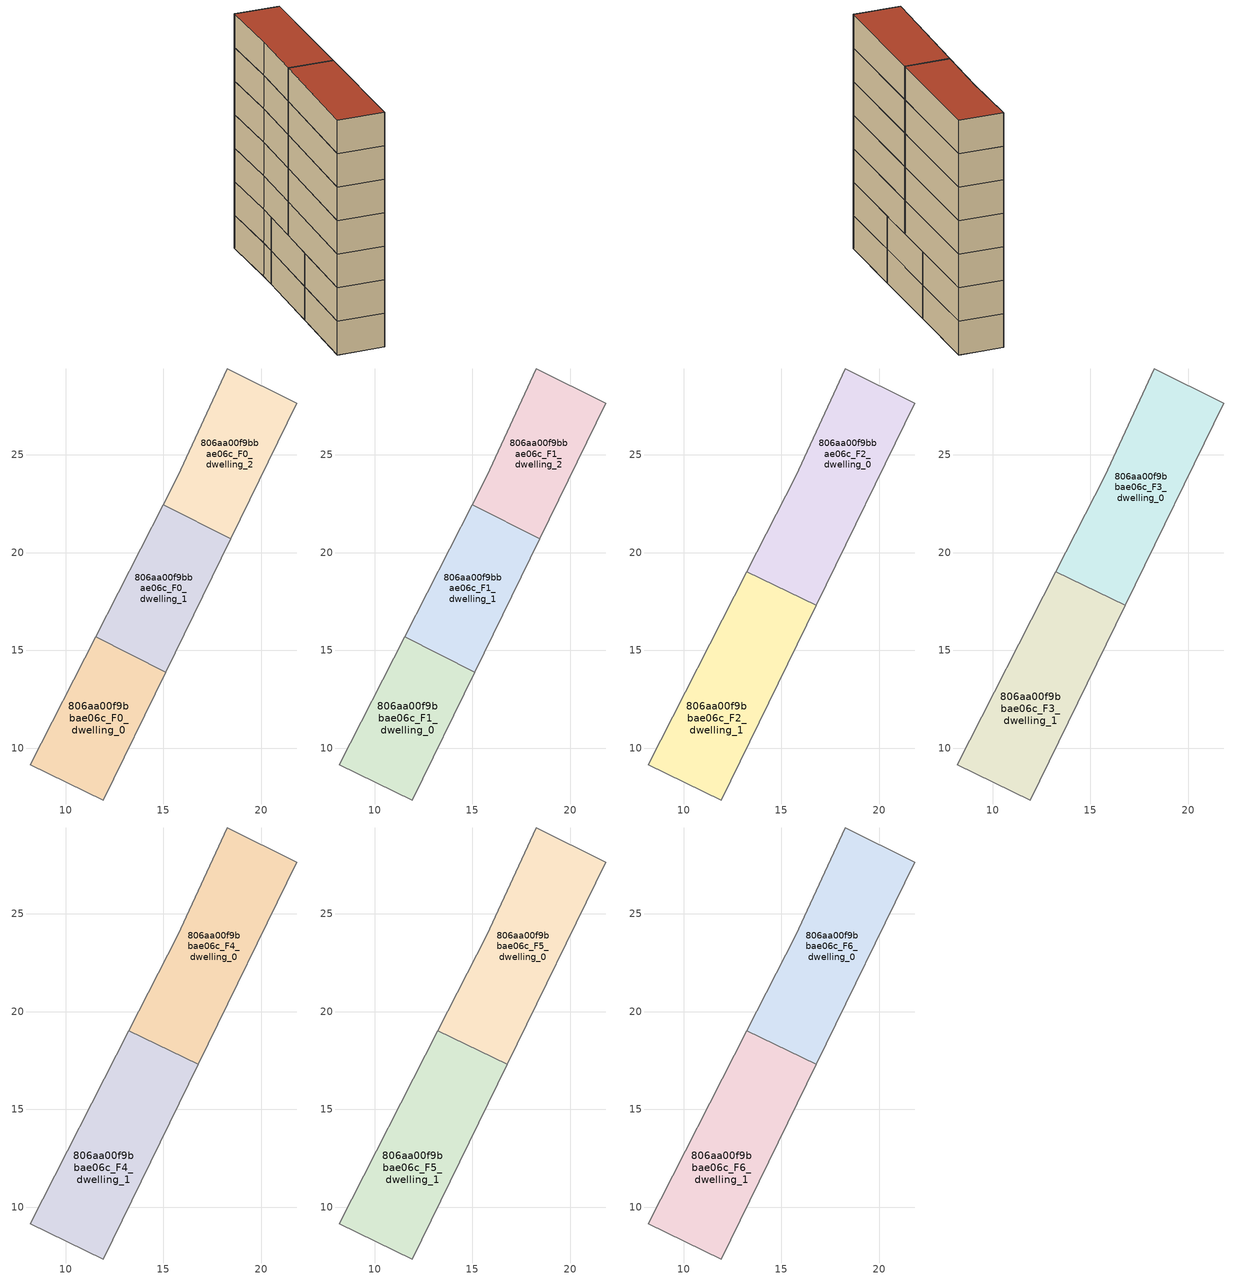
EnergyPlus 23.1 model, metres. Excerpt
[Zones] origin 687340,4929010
806aa00f9bbae06c_F0_dwelling_0
 floor ground (EU_floor_Construction): 11.93,7.34 15.11,13.88 11.54,15.7 8.19,9.15 z0
 wall adiabatic (EU_wall_Construction): 15.11,13.88 11.93,7.34 8.19,9.15 11.54,15.7 z0:3
 wall to 806aa00f9bbae06c_F0_dwelling_1 (EU_wall_Construction): 11.54,15.7 15.11,13.88 z0:3
806aa00f9bbae06c_F0_dwelling_1
 floor ground (EU_floor_Construction): 15.11,13.88 18.43,20.7 14.99,22.46 11.54,15.7 z0
 wall adiabatic (EU_wall_Construction): 11.54,15.7 14.99,22.46 / 18.43,20.7 15.11,13.88 z0:3
 wall to 806aa00f9bbae06c_F0_dwelling_2 (EU_wall_Construction): 14.99,22.46 18.43,20.7 z0:3
806aa00f9bbae06c_F0_dwelling_2
 floor ground (EU_floor_Construction): 18.43,20.7 21.81,27.65 18.26,29.39 15.73,23.9 14.99,22.46 z0
 wall adiabatic (EU_wall_Construction): 14.99,22.46 15.73,23.9 18.26,29.39 21.81,27.65 18.43,20.7 z0:3
806aa00f9bbae06c_F1_dwelling_0
 floor to 806aa00f9bbae06c_F0_dwelling_0 (EU_floor_Construction): 11.93,7.34 15.11,13.88 11.54,15.7 8.19,9.15 z3
 wall adiabatic (EU_wall_Construction): 15.11,13.88 11.93,7.34 8.19,9.15 11.54,15.7 z3:6
 wall to 806aa00f9bbae06c_F1_dwelling_1 (EU_wall_Construction): 11.54,15.7 15.11,13.88 z3:6
806aa00f9bbae06c_F1_dwelling_1
 floor to 806aa00f9bbae06c_F0_dwelling_1 (EU_floor_Construction): 15.11,13.88 18.43,20.7 14.99,22.46 11.54,15.7 z3
 wall adiabatic (EU_wall_Construction): 11.54,15.7 14.99,22.46 / 18.43,20.7 15.11,13.88 z3:6
 wall to 806aa00f9bbae06c_F1_dwelling_2 (EU_wall_Construction): 14.99,22.46 18.43,20.7 z3:6
806aa00f9bbae06c_F1_dwelling_2
 floor to 806aa00f9bbae06c_F0_dwelling_2 (EU_floor_Construction): 18.43,20.7 21.81,27.65 18.26,29.39 15.73,23.9 14.99,22.46 z3
 wall adiabatic (EU_wall_Construction): 14.99,22.46 15.73,23.9 18.26,29.39 21.81,27.65 18.43,20.7 z3:6
806aa00f9bbae06c_F2_dwelling_0
 floor to 806aa00f9bbae06c_F1_dwelling_2 (EU_floor_Construction): 18.43,20.7 21.81,27.65 18.26,29.39 15.73,23.9 14.99,22.46 z6
 floor to 806aa00f9bbae06c_F1_dwelling_1 (EU_floor_Construction): 16.77,17.29 18.43,20.7 14.99,22.46 13.23,19.01 z6
 wall adiabatic (EU_wall_Construction): 13.23,19.01 15.73,23.9 18.26,29.39 21.81,27.65 16.77,17.29 13.23,19.02 z6:9
806aa00f9bbae06c_F2_dwelling_1
 floor to 806aa00f9bbae06c_F1_dwelling_0 (EU_floor_Construction): 11.93,7.34 15.11,13.88 11.54,15.7 8.19,9.15 z6
 floor to 806aa00f9bbae06c_F1_dwelling_1 (EU_floor_Construction): 15.11,13.88 16.77,17.29 13.23,19.01 11.54,15.7 z6
 wall adiabatic (EU_wall_Construction): 16.77,17.29 11.93,7.34 8.19,9.15 13.23,19.01 16.77,17.29 z6:9
806aa00f9bbae06c_F3_dwelling_0
 floor to 806aa00f9bbae06c_F2_dwelling_0 (EU_floor_Construction): 16.77,17.29 21.81,27.65 18.26,29.39 15.73,23.9 13.23,19.01 z9
 wall adiabatic (EU_wall_Construction): 13.23,19.01 15.73,23.9 18.26,29.39 21.81,27.65 16.77,17.29 13.23,19.02 z9:12
806aa00f9bbae06c_F3_dwelling_1
 floor to 806aa00f9bbae06c_F2_dwelling_1 (EU_floor_Construction): 11.93,7.34 16.77,17.29 13.23,19.01 8.19,9.15 z9
 wall adiabatic (EU_wall_Construction): 16.77,17.29 11.93,7.34 8.19,9.15 13.23,19.01 16.77,17.29 z9:12
806aa00f9bbae06c_F4_dwelling_0
 floor to 806aa00f9bbae06c_F3_dwelling_0 (EU_floor_Construction): 16.77,17.29 21.81,27.65 18.26,29.39 15.73,23.9 13.23,19.01 z12
 wall adiabatic (EU_wall_Construction): 13.23,19.01 15.73,23.9 18.26,29.39 21.81,27.65 16.77,17.29 13.23,19.02 z12:15
806aa00f9bbae06c_F4_dwelling_1
 floor to 806aa00f9bbae06c_F3_dwelling_1 (EU_floor_Construction): 11.93,7.34 16.77,17.29 13.23,19.01 8.19,9.15 z12
 wall adiabatic (EU_wall_Construction): 16.77,17.29 11.93,7.34 8.19,9.15 13.23,19.01 16.77,17.29 z12:15
806aa00f9bbae06c_F5_dwelling_0
 floor to 806aa00f9bbae06c_F4_dwelling_0 (EU_floor_Construction): 16.77,17.29 21.81,27.65 18.26,29.39 15.73,23.9 13.23,19.01 z15
 wall adiabatic (EU_wall_Construction): 13.23,19.01 15.73,23.9 18.26,29.39 21.81,27.65 16.77,17.29 13.23,19.02 z15:18
806aa00f9bbae06c_F5_dwelling_1
 floor to 806aa00f9bbae06c_F4_dwelling_1 (EU_floor_Construction): 11.93,7.34 16.77,17.29 13.23,19.01 8.19,9.15 z15
 wall adiabatic (EU_wall_Construction): 16.77,17.29 11.93,7.34 8.19,9.15 13.23,19.01 16.77,17.29 z15:18
806aa00f9bbae06c_F6_dwelling_0
 floor to 806aa00f9bbae06c_F5_dwelling_0 (EU_floor_Construction): 16.77,17.29 21.81,27.65 18.26,29.39 15.73,23.9 13.23,19.01 z18
 wall adiabatic (EU_wall_Construction): 13.23,19.01 15.73,23.9 18.26,29.39 21.81,27.65 16.77,17.29 13.23,19.02 z18:21
 roof outside (EU_roof_Construction): 21.81,27.65 16.77,17.29 13.23,19.01 15.73,23.9 18.26,29.39 z21
806aa00f9bbae06c_F6_dwelling_1
 floor to 806aa00f9bbae06c_F5_dwelling_1 (EU_floor_Construction): 11.93,7.34 16.77,17.29 13.23,19.01 8.19,9.15 z18
 wall adiabatic (EU_wall_Construction): 16.77,17.29 11.93,7.34 8.19,9.15 13.23,19.01 16.77,17.29 z18:21
 roof outside (EU_roof_Construction): 16.77,17.29 11.93,7.34 8.19,9.15 13.23,19.01 z21
[Building]
EU S2 Campaign: North Axis=0; Terrain=City; Solar Distribution=FullExterior
[Site:Location]
Bologna: Latitude=44.5; Longitude=11.25; Time Zone=1; Elevation=37
[SizingPeriod:WeatherFileDays]
AnnualSizingPeriod: Begin Month=1; Begin Day of Month=1; End Month=12; End Day of Month=31; Day of Week for Start Day=Monday; Use Weather File Daylight Saving Period=No; Use Weather File Rain and Snow Indicators=No
[MATERIAL]
EU_InternalMass_Material: Roughness=MediumRough; Thickness=0.1; Conductivity=1; Density=1800; Specific Heat=900; Thermal Absorptance=0.9; Solar Absorptance=0.7; Visible Absorptance=0.7
[MATERIAL:NOMASS] Roughness=MediumRough; Thermal Absorptance=0.9; Solar Absorptance=0.7; Visible Absorptance=0.7
Name | Thermal Resistance
EU_wall_NoMass | 0.905828
EU_roof_NoMass | 0.37593
EU_floor_NoMass | 0.67114
[CONSTRUCTION]
EU_wall_Construction: EU_wall_NoMass
EU_roof_Construction: EU_roof_NoMass
EU_floor_Construction: EU_floor_NoMass
EU_InternalMass_Construction: EU_InternalMass_Material
[ZONE] Type=1; Multiplier=1; Ceiling Height=autocalculate; Floor Area=autocalculate; Part of Total Floor Area=Yes
Name | Volume
806aa00f9bbae06c_F0_dwelling_0; 806aa00f9bbae06c_F1_dwelling_0 | 89.5598
806aa00f9bbae06c_F2_dwelling_0 | 134.337
806aa00f9bbae06c_F3_dwelling_0; 806aa00f9bbae06c_F4_dwelling_0; 806aa00f9bbae06c_F5_dwelling_0; 806aa00f9bbae06c_F6_dwelling_0; 806aa00f9bbae06c_F3_dwelling_1; 806aa00f9bbae06c_F4_dwelling_1; 806aa00f9bbae06c_F5_dwelling_1; 806aa00f9bbae06c_F6_dwelling_1 | 134.349
806aa00f9bbae06c_F0_dwelling_1; 806aa00f9bbae06c_F1_dwelling_1 | 89.5649
806aa00f9bbae06c_F2_dwelling_1 | 134.344
806aa00f9bbae06c_F0_dwelling_2 | 89.5576
806aa00f9bbae06c_F1_dwelling_2 | 89.5562
[INTERNALMASS] Construction=EU_InternalMass_Construction
Name | Zone or ZoneList | Surface Area
806aa00f9bbae06c_F0_dwelling_0_EU_InternalMass | 806aa00f9bbae06c_F0_dwelling_0 | 29.8532
806aa00f9bbae06c_F0_dwelling_1_EU_InternalMass | 806aa00f9bbae06c_F0_dwelling_1 | 29.8549
806aa00f9bbae06c_F0_dwelling_2_EU_InternalMass | 806aa00f9bbae06c_F0_dwelling_2 | 29.852
806aa00f9bbae06c_F1_dwelling_0_EU_InternalMass | 806aa00f9bbae06c_F1_dwelling_0 | 29.8532
806aa00f9bbae06c_F1_dwelling_1_EU_InternalMass | 806aa00f9bbae06c_F1_dwelling_1 | 29.8549
806aa00f9bbae06c_F1_dwelling_2_EU_InternalMass | 806aa00f9bbae06c_F1_dwelling_2 | 29.852
806aa00f9bbae06c_F2_dwelling_0_EU_InternalMass | 806aa00f9bbae06c_F2_dwelling_0 | 44.7826
806aa00f9bbae06c_F2_dwelling_1_EU_InternalMass | 806aa00f9bbae06c_F2_dwelling_1 | 44.7832
806aa00f9bbae06c_F3_dwelling_0_EU_InternalMass | 806aa00f9bbae06c_F3_dwelling_0 | 44.7826
806aa00f9bbae06c_F3_dwelling_1_EU_InternalMass | 806aa00f9bbae06c_F3_dwelling_1 | 44.7832
806aa00f9bbae06c_F4_dwelling_0_EU_InternalMass | 806aa00f9bbae06c_F4_dwelling_0 | 44.7826
806aa00f9bbae06c_F4_dwelling_1_EU_InternalMass | 806aa00f9bbae06c_F4_dwelling_1 | 44.7832
806aa00f9bbae06c_F5_dwelling_0_EU_InternalMass | 806aa00f9bbae06c_F5_dwelling_0 | 44.7826
806aa00f9bbae06c_F5_dwelling_1_EU_InternalMass | 806aa00f9bbae06c_F5_dwelling_1 | 44.7832
806aa00f9bbae06c_F6_dwelling_0_EU_InternalMass | 806aa00f9bbae06c_F6_dwelling_0 | 44.7826
806aa00f9bbae06c_F6_dwelling_1_EU_InternalMass | 806aa00f9bbae06c_F6_dwelling_1 | 44.7832
[OTHEREQUIPMENT] Fuel Type=Electricity; Design Level Calculation Method=Watts/Area; Power per Zone Floor Area=1; Fraction Latent=0; Fraction Radiant=0; Fraction Lost=0; Carbon Dioxide Generation Rate=0; EndUse Subcategory=EU_Step8_InternalGains
Name | Zone or ZoneList or Space or SpaceList | Schedule
EU_Step8_InternalGain_806aa00f9bbae06c_F0_dwelling_0_f000 | 806aa00f9bbae06c_F0_dwelling_0 | EU_Step8_GainSchedule_806aa00f9bbae06c_F0_dwelling_0_f000
EU_Step8_InternalGain_806aa00f9bbae06c_F0_dwelling_1_f000 | 806aa00f9bbae06c_F0_dwelling_1 | EU_Step8_GainSchedule_806aa00f9bbae06c_F0_dwelling_1_f000
EU_Step8_InternalGain_806aa00f9bbae06c_F0_dwelling_2_f000 | 806aa00f9bbae06c_F0_dwelling_2 | EU_Step8_GainSchedule_806aa00f9bbae06c_F0_dwelling_2_f000
EU_Step8_InternalGain_806aa00f9bbae06c_F1_dwelling_0_f000 | 806aa00f9bbae06c_F1_dwelling_0 | EU_Step8_GainSchedule_806aa00f9bbae06c_F1_dwelling_0_f000
EU_Step8_InternalGain_806aa00f9bbae06c_F1_dwelling_1_f000 | 806aa00f9bbae06c_F1_dwelling_1 | EU_Step8_GainSchedule_806aa00f9bbae06c_F1_dwelling_1_f000
EU_Step8_InternalGain_806aa00f9bbae06c_F1_dwelling_2_f000 | 806aa00f9bbae06c_F1_dwelling_2 | EU_Step8_GainSchedule_806aa00f9bbae06c_F1_dwelling_2_f000
EU_Step8_InternalGain_806aa00f9bbae06c_F2_dwelling_0_f000 | 806aa00f9bbae06c_F2_dwelling_0 | EU_Step8_GainSchedule_806aa00f9bbae06c_F2_dwelling_0_f000
EU_Step8_InternalGain_806aa00f9bbae06c_F2_dwelling_1_f000 | 806aa00f9bbae06c_F2_dwelling_1 | EU_Step8_GainSchedule_806aa00f9bbae06c_F2_dwelling_1_f000
EU_Step8_InternalGain_806aa00f9bbae06c_F3_dwelling_0_f000 | 806aa00f9bbae06c_F3_dwelling_0 | EU_Step8_GainSchedule_806aa00f9bbae06c_F3_dwelling_0_f000
EU_Step8_InternalGain_806aa00f9bbae06c_F3_dwelling_1_f000 | 806aa00f9bbae06c_F3_dwelling_1 | EU_Step8_GainSchedule_806aa00f9bbae06c_F3_dwelling_1_f000
EU_Step8_InternalGain_806aa00f9bbae06c_F4_dwelling_0_f000 | 806aa00f9bbae06c_F4_dwelling_0 | EU_Step8_GainSchedule_806aa00f9bbae06c_F4_dwelling_0_f000
EU_Step8_InternalGain_806aa00f9bbae06c_F4_dwelling_1_f000 | 806aa00f9bbae06c_F4_dwelling_1 | EU_Step8_GainSchedule_806aa00f9bbae06c_F4_dwelling_1_f000
EU_Step8_InternalGain_806aa00f9bbae06c_F5_dwelling_0_f000 | 806aa00f9bbae06c_F5_dwelling_0 | EU_Step8_GainSchedule_806aa00f9bbae06c_F5_dwelling_0_f000
EU_Step8_InternalGain_806aa00f9bbae06c_F5_dwelling_1_f000 | 806aa00f9bbae06c_F5_dwelling_1 | EU_Step8_GainSchedule_806aa00f9bbae06c_F5_dwelling_1_f000
EU_Step8_InternalGain_806aa00f9bbae06c_F6_dwelling_0_f000 | 806aa00f9bbae06c_F6_dwelling_0 | EU_Step8_GainSchedule_806aa00f9bbae06c_F6_dwelling_0_f000
EU_Step8_InternalGain_806aa00f9bbae06c_F6_dwelling_1_f000 | 806aa00f9bbae06c_F6_dwelling_1 | EU_Step8_GainSchedule_806aa00f9bbae06c_F6_dwelling_1_f000
[ZONEVENTILATION:DESIGNFLOWRATE] Schedule=EU_AlwaysOn; Design Flow Rate Calculation Method=AirChanges/Hour; Air Changes per Hour=0.73129; Ventilation Type=Natural; Fan Pressure Rise=0; Fan Total Efficiency=1; Constant Term Coefficient=1; Temperature Term Coefficient=0; Velocity Term Coefficient=0; Velocity Squared Term Coefficient=0; Minimum Indoor Temperature=-100; Maximum Indoor Temperature=100; Delta Temperature=-100; Minimum Outdoor Temperature=-100; Maximum Outdoor Temperature=100; Maximum Wind Speed=40
Name | Zone or ZoneList or Space or SpaceList
EU_ConstantAir_806aa00f9bbae06c_F0_dwelling_0 | 806aa00f9bbae06c_F0_dwelling_0
EU_ConstantAir_806aa00f9bbae06c_F0_dwelling_1 | 806aa00f9bbae06c_F0_dwelling_1
EU_ConstantAir_806aa00f9bbae06c_F0_dwelling_2 | 806aa00f9bbae06c_F0_dwelling_2
EU_ConstantAir_806aa00f9bbae06c_F1_dwelling_0 | 806aa00f9bbae06c_F1_dwelling_0
EU_ConstantAir_806aa00f9bbae06c_F1_dwelling_1 | 806aa00f9bbae06c_F1_dwelling_1
EU_ConstantAir_806aa00f9bbae06c_F1_dwelling_2 | 806aa00f9bbae06c_F1_dwelling_2
EU_ConstantAir_806aa00f9bbae06c_F2_dwelling_0 | 806aa00f9bbae06c_F2_dwelling_0
EU_ConstantAir_806aa00f9bbae06c_F2_dwelling_1 | 806aa00f9bbae06c_F2_dwelling_1
EU_ConstantAir_806aa00f9bbae06c_F3_dwelling_0 | 806aa00f9bbae06c_F3_dwelling_0
EU_ConstantAir_806aa00f9bbae06c_F3_dwelling_1 | 806aa00f9bbae06c_F3_dwelling_1
EU_ConstantAir_806aa00f9bbae06c_F4_dwelling_0 | 806aa00f9bbae06c_F4_dwelling_0
EU_ConstantAir_806aa00f9bbae06c_F4_dwelling_1 | 806aa00f9bbae06c_F4_dwelling_1
EU_ConstantAir_806aa00f9bbae06c_F5_dwelling_0 | 806aa00f9bbae06c_F5_dwelling_0
EU_ConstantAir_806aa00f9bbae06c_F5_dwelling_1 | 806aa00f9bbae06c_F5_dwelling_1
EU_ConstantAir_806aa00f9bbae06c_F6_dwelling_0 | 806aa00f9bbae06c_F6_dwelling_0
EU_ConstantAir_806aa00f9bbae06c_F6_dwelling_1 | 806aa00f9bbae06c_F6_dwelling_1
[HVACTEMPLATE:THERMOSTAT] Constant Heating Setpoint=20; Constant Cooling Setpoint=50
EU_HeatOnly_806aa00f9bbae06c_F0_dwelling_0; EU_HeatOnly_806aa00f9bbae06c_F0_dwelling_1; EU_HeatOnly_806aa00f9bbae06c_F0_dwelling_2; EU_HeatOnly_806aa00f9bbae06c_F1_dwelling_0; EU_HeatOnly_806aa00f9bbae06c_F1_dwelling_1; EU_HeatOnly_806aa00f9bbae06c_F1_dwelling_2; EU_HeatOnly_806aa00f9bbae06c_F2_dwelling_0; EU_HeatOnly_806aa00f9bbae06c_F2_dwelling_1; EU_HeatOnly_806aa00f9bbae06c_F3_dwelling_0; EU_HeatOnly_806aa00f9bbae06c_F3_dwelling_1; EU_HeatOnly_806aa00f9bbae06c_F4_dwelling_0; EU_HeatOnly_806aa00f9bbae06c_F4_dwelling_1; EU_HeatOnly_806aa00f9bbae06c_F5_dwelling_0; EU_HeatOnly_806aa00f9bbae06c_F5_dwelling_1; EU_HeatOnly_806aa00f9bbae06c_F6_dwelling_0; EU_HeatOnly_806aa00f9bbae06c_F6_dwelling_1
[HVACTEMPLATE:ZONE:IDEALLOADSAIRSYSTEM] System Availability Schedule=EU_AlwaysOn; Maximum Heating Supply Air Temperature=50; Minimum Cooling Supply Air Temperature=13; Maximum Heating Supply Air Humidity Ratio=0.0156; Minimum Cooling Supply Air Humidity Ratio=0.0077; Heating Limit=NoLimit; Cooling Limit=NoLimit; Heating Availability Schedule=EU_AlwaysOn; Cooling Availability Schedule=EU_CoolingOff; Dehumidification Control Type=ConstantSensibleHeatRatio; Cooling Sensible Heat Ratio=0.7; Dehumidification Setpoint=60; Humidification Control Type=None; Humidification Setpoint=30; Outdoor Air Method=None; Outdoor Air Flow Rate per Person=0.00944; Outdoor Air Flow Rate per Zone Floor Area=0; Outdoor Air Flow Rate per Zone=0; Demand Controlled Ventilation Type=None; Outdoor Air Economizer Type=NoEconomizer; Heat Recovery Type=None; Sensible Heat Recovery Effectiveness=0.7; Latent Heat Recovery Effectiveness=0.65
Name | Template Thermostat
806aa00f9bbae06c_F0_dwelling_0 | EU_HeatOnly_806aa00f9bbae06c_F0_dwelling_0
806aa00f9bbae06c_F0_dwelling_1 | EU_HeatOnly_806aa00f9bbae06c_F0_dwelling_1
806aa00f9bbae06c_F0_dwelling_2 | EU_HeatOnly_806aa00f9bbae06c_F0_dwelling_2
806aa00f9bbae06c_F1_dwelling_0 | EU_HeatOnly_806aa00f9bbae06c_F1_dwelling_0
806aa00f9bbae06c_F1_dwelling_1 | EU_HeatOnly_806aa00f9bbae06c_F1_dwelling_1
806aa00f9bbae06c_F1_dwelling_2 | EU_HeatOnly_806aa00f9bbae06c_F1_dwelling_2
806aa00f9bbae06c_F2_dwelling_0 | EU_HeatOnly_806aa00f9bbae06c_F2_dwelling_0
806aa00f9bbae06c_F2_dwelling_1 | EU_HeatOnly_806aa00f9bbae06c_F2_dwelling_1
806aa00f9bbae06c_F3_dwelling_0 | EU_HeatOnly_806aa00f9bbae06c_F3_dwelling_0
806aa00f9bbae06c_F3_dwelling_1 | EU_HeatOnly_806aa00f9bbae06c_F3_dwelling_1
806aa00f9bbae06c_F4_dwelling_0 | EU_HeatOnly_806aa00f9bbae06c_F4_dwelling_0
806aa00f9bbae06c_F4_dwelling_1 | EU_HeatOnly_806aa00f9bbae06c_F4_dwelling_1
806aa00f9bbae06c_F5_dwelling_0 | EU_HeatOnly_806aa00f9bbae06c_F5_dwelling_0
806aa00f9bbae06c_F5_dwelling_1 | EU_HeatOnly_806aa00f9bbae06c_F5_dwelling_1
806aa00f9bbae06c_F6_dwelling_0 | EU_HeatOnly_806aa00f9bbae06c_F6_dwelling_0
806aa00f9bbae06c_F6_dwelling_1 | EU_HeatOnly_806aa00f9bbae06c_F6_dwelling_1
[SIZING:ZONE] Zone Cooling Design Supply Air Temperature Input Method=SupplyAirTemperature; Zone Cooling Design Supply Air Temperature=13; Zone Heating Design Supply Air Temperature Input Method=SupplyAirTemperature; Zone Heating Design Supply Air Temperature=50; Zone Cooling Design Supply Air Humidity Ratio=0.008; Zone Heating Design Supply Air Humidity Ratio=0.008; Cooling Design Air Flow Method=DesignDay; Cooling Design Air Flow Rate=0; Cooling Minimum Air Flow per Zone Floor Area=0.000762; Cooling Minimum Air Flow=0; Cooling Minimum Air Flow Fraction=0.2; Heating Design Air Flow Method=DesignDay; Heating Design Air Flow Rate=0; Heating Maximum Air Flow per Zone Floor Area=0.002032; Heating Maximum Air Flow=0.141576; Heating Maximum Air Flow Fraction=0.3; Account for Dedicated Outdoor Air System=No; Dedicated Outdoor Air System Control Strategy=NeutralSupplyAir; Dedicated Outdoor Air Low Setpoint Temperature for Design=autosize; Dedicated Outdoor Air High Setpoint Temperature for Design=autosize; Zone Load Sizing Method=Sensible Load Only No Latent Load; Zone Latent Cooling Design Supply Air Humidity Ratio Input Method=HumidityRatioDifference; Zone Cooling Design Supply Air Humidity Ratio Difference=0.005; Zone Latent Heating Design Supply Air Humidity Ratio Input Method=HumidityRatioDifference; Zone Humidification Design Supply Air Humidity Ratio Difference=0.005
806aa00f9bbae06c_F0_dwelling_0; 806aa00f9bbae06c_F0_dwelling_1; 806aa00f9bbae06c_F0_dwelling_2; 806aa00f9bbae06c_F1_dwelling_0; 806aa00f9bbae06c_F1_dwelling_1; 806aa00f9bbae06c_F1_dwelling_2; 806aa00f9bbae06c_F2_dwelling_0; 806aa00f9bbae06c_F2_dwelling_1; 806aa00f9bbae06c_F3_dwelling_0; 806aa00f9bbae06c_F3_dwelling_1; 806aa00f9bbae06c_F4_dwelling_0; 806aa00f9bbae06c_F4_dwelling_1; 806aa00f9bbae06c_F5_dwelling_0; 806aa00f9bbae06c_F5_dwelling_1; 806aa00f9bbae06c_F6_dwelling_0; 806aa00f9bbae06c_F6_dwelling_1
[SCHEDULE:CONSTANT]
Name | Hourly Value
EU_AlwaysOn | 1
EU_CoolingOff | 0
[SCHEDULE:FILE] Column Number=1; Rows to Skip at Top=0; Number of Hours of Data=8760; Column Separator=Comma; Interpolate to Timestep=No; Minutes per Item=60; Adjust Schedule for Daylight Savings=Yes
Name | File
EU_Step8_GainSchedule_806aa00f9bbae06c_F0_dwelling_0_f000 | ../../schedules/806aa00f9bbae06c/806aa00f9bbae06c_F0_dwelling_0_f000_gain.csv
EU_Step8_GainSchedule_806aa00f9bbae06c_F0_dwelling_1_f000 | ../../schedules/806aa00f9bbae06c/806aa00f9bbae06c_F0_dwelling_1_f000_gain.csv
EU_Step8_GainSchedule_806aa00f9bbae06c_F0_dwelling_2_f000 | ../../schedules/806aa00f9bbae06c/806aa00f9bbae06c_F0_dwelling_2_f000_gain.csv
EU_Step8_GainSchedule_806aa00f9bbae06c_F1_dwelling_0_f000 | ../../schedules/806aa00f9bbae06c/806aa00f9bbae06c_F1_dwelling_0_f000_gain.csv
EU_Step8_GainSchedule_806aa00f9bbae06c_F1_dwelling_1_f000 | ../../schedules/806aa00f9bbae06c/806aa00f9bbae06c_F1_dwelling_1_f000_gain.csv
EU_Step8_GainSchedule_806aa00f9bbae06c_F1_dwelling_2_f000 | ../../schedules/806aa00f9bbae06c/806aa00f9bbae06c_F1_dwelling_2_f000_gain.csv
EU_Step8_GainSchedule_806aa00f9bbae06c_F2_dwelling_0_f000 | ../../schedules/806aa00f9bbae06c/806aa00f9bbae06c_F2_dwelling_0_f000_gain.csv
EU_Step8_GainSchedule_806aa00f9bbae06c_F2_dwelling_1_f000 | ../../schedules/806aa00f9bbae06c/806aa00f9bbae06c_F2_dwelling_1_f000_gain.csv
EU_Step8_GainSchedule_806aa00f9bbae06c_F3_dwelling_0_f000 | ../../schedules/806aa00f9bbae06c/806aa00f9bbae06c_F3_dwelling_0_f000_gain.csv
EU_Step8_GainSchedule_806aa00f9bbae06c_F3_dwelling_1_f000 | ../../schedules/806aa00f9bbae06c/806aa00f9bbae06c_F3_dwelling_1_f000_gain.csv
EU_Step8_GainSchedule_806aa00f9bbae06c_F4_dwelling_0_f000 | ../../schedules/806aa00f9bbae06c/806aa00f9bbae06c_F4_dwelling_0_f000_gain.csv
EU_Step8_GainSchedule_806aa00f9bbae06c_F4_dwelling_1_f000 | ../../schedules/806aa00f9bbae06c/806aa00f9bbae06c_F4_dwelling_1_f000_gain.csv
EU_Step8_GainSchedule_806aa00f9bbae06c_F5_dwelling_0_f000 | ../../schedules/806aa00f9bbae06c/806aa00f9bbae06c_F5_dwelling_0_f000_gain.csv
EU_Step8_GainSchedule_806aa00f9bbae06c_F5_dwelling_1_f000 | ../../schedules/806aa00f9bbae06c/806aa00f9bbae06c_F5_dwelling_1_f000_gain.csv
EU_Step8_GainSchedule_806aa00f9bbae06c_F6_dwelling_0_f000 | ../../schedules/806aa00f9bbae06c/806aa00f9bbae06c_F6_dwelling_0_f000_gain.csv
EU_Step8_GainSchedule_806aa00f9bbae06c_F6_dwelling_1_f000 | ../../schedules/806aa00f9bbae06c/806aa00f9bbae06c_F6_dwelling_1_f000_gain.csv
